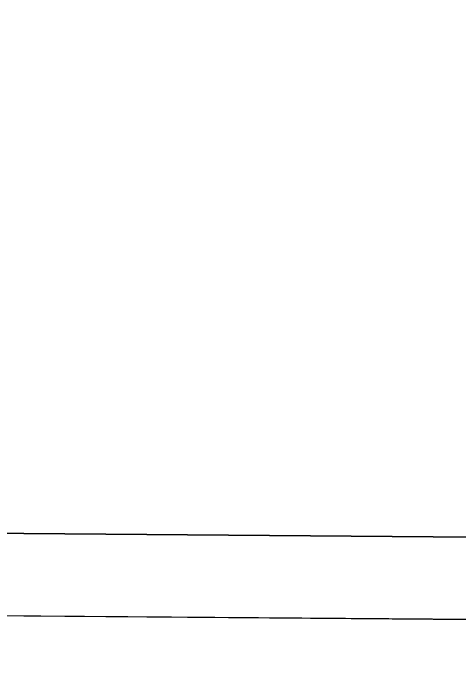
# Model space of a CAD drawing. Header units: metres. Extents: x 563371 to 571261, y 2062953 to 2068466.
# Drawn here: x 568840.877 to 568844.133, y 2065865.504 to 2065870.383 of the extents above; entities that cross this region are included whole.
import ezdxf

# ---------------------------------------------------------------- set-up
doc = ezdxf.new("R2010")
doc.units = ezdxf.units.M
doc.linetypes.add('ACAD_ISO10W100', pattern=[18.5, 12, -3, 0.5, -3])
doc.linetypes.add('HIDDEN', pattern=[0.375, 0.25, -0.125])
for name, color, linetype in [('ghichieudai', 7, 'CONTINUOUS'), ('Kich thuoc', 9, 'CONTINUOUS'), ('LogDg phu', 7, 'CONTINUOUS'), ('MATCATDUONG', 8, 'CONTINUOUS'), ('TimDg', 222, 'CONTINUOUS')]:
    doc.layers.add(name, color=color, linetype=linetype)

msp = doc.modelspace()

# ---------------------------------------------------------------- linework, layer by layer
at = {"layer": 'LogDg phu', "linetype": 'HIDDEN', "ltscale": 50}
msp.add_lwpolyline([(568812.3247, 2065973.8693), (568796.1005, 2065967.3273, 0.40262), (568791.5597, 2065957.2132), (568822.268, 2065871.3694, 0.397173), (568832.0499, 2065866.3867), (568951.4811, 2065901.3784, 0.445138), (568956.6328, 2065912.0929), (568922.5678, 2065995.1002), (568913.7948, 2066013.6302, 0.417119), (568903.0694, 2066017.4032), (568825.121, 2065979.5484, -0.017204)], format="xyb", close=True, dxfattribs=at)
at = {"layer": 'TimDg', "linetype": 'ACAD_ISO10W100', "ltscale": 0.75}
msp.add_lwpolyline([(569408.6619, 2066103.8401), (569093.3072, 2065942.9118, -0.046747), (569058.6316, 2065929.1248), (568564.1792, 2065784.2572), (568255.9035, 2065693.9367)], format="xyb", dxfattribs=at)

# ---------------------------------------------------------------- next in the draw order: wipeouts: each hides what was drawn before it
msp.add_wipeout([(568538.5548, 2065837.1158), (569134.3908, 2065836.3611), (569086.2233, 2065956.1498), (568779.0042, 2065956.6832), (568600.6017, 2065960.3155)]).dxf.layer = 'ghichieudai'

# ---------------------------------------------------------------- next in the draw order: linework, layer by layer
at = {"layer": 'Kich thuoc'}
for points in [[(568837.9665, 2065866.6142), (568877.9665, 2065866.2887)], [(568837.9665, 2065866.0139), (568877.9665, 2065865.6884)]]:
    msp.add_lwpolyline(points, dxfattribs=at)
at = {"layer": 'MATCATDUONG', "color": 40, "linetype": 'Continuous'}
for points in [[(568821.9665, 2065866.0139), (568781.9665, 2065865.6884), (568781.9665, 2065866.2887), (568781.9665, 2065866.72), (568757.9665, 2065866.72), (568757.9665, 2065859.123), (568901.9665, 2065859.123), (568901.9665, 2065866.72), (568877.9665, 2065866.72), (568877.9665, 2065866.2887), (568877.9665, 2065865.6884), (568837.9665, 2065866.0139)], [(568837.9665, 2065866.0139), (568877.9665, 2065865.6884), (568877.9665, 2065866.2887), (568837.9665, 2065866.6142)]]:
    msp.add_lwpolyline(points, dxfattribs=at)

doc.saveas('drawing.dxf')
